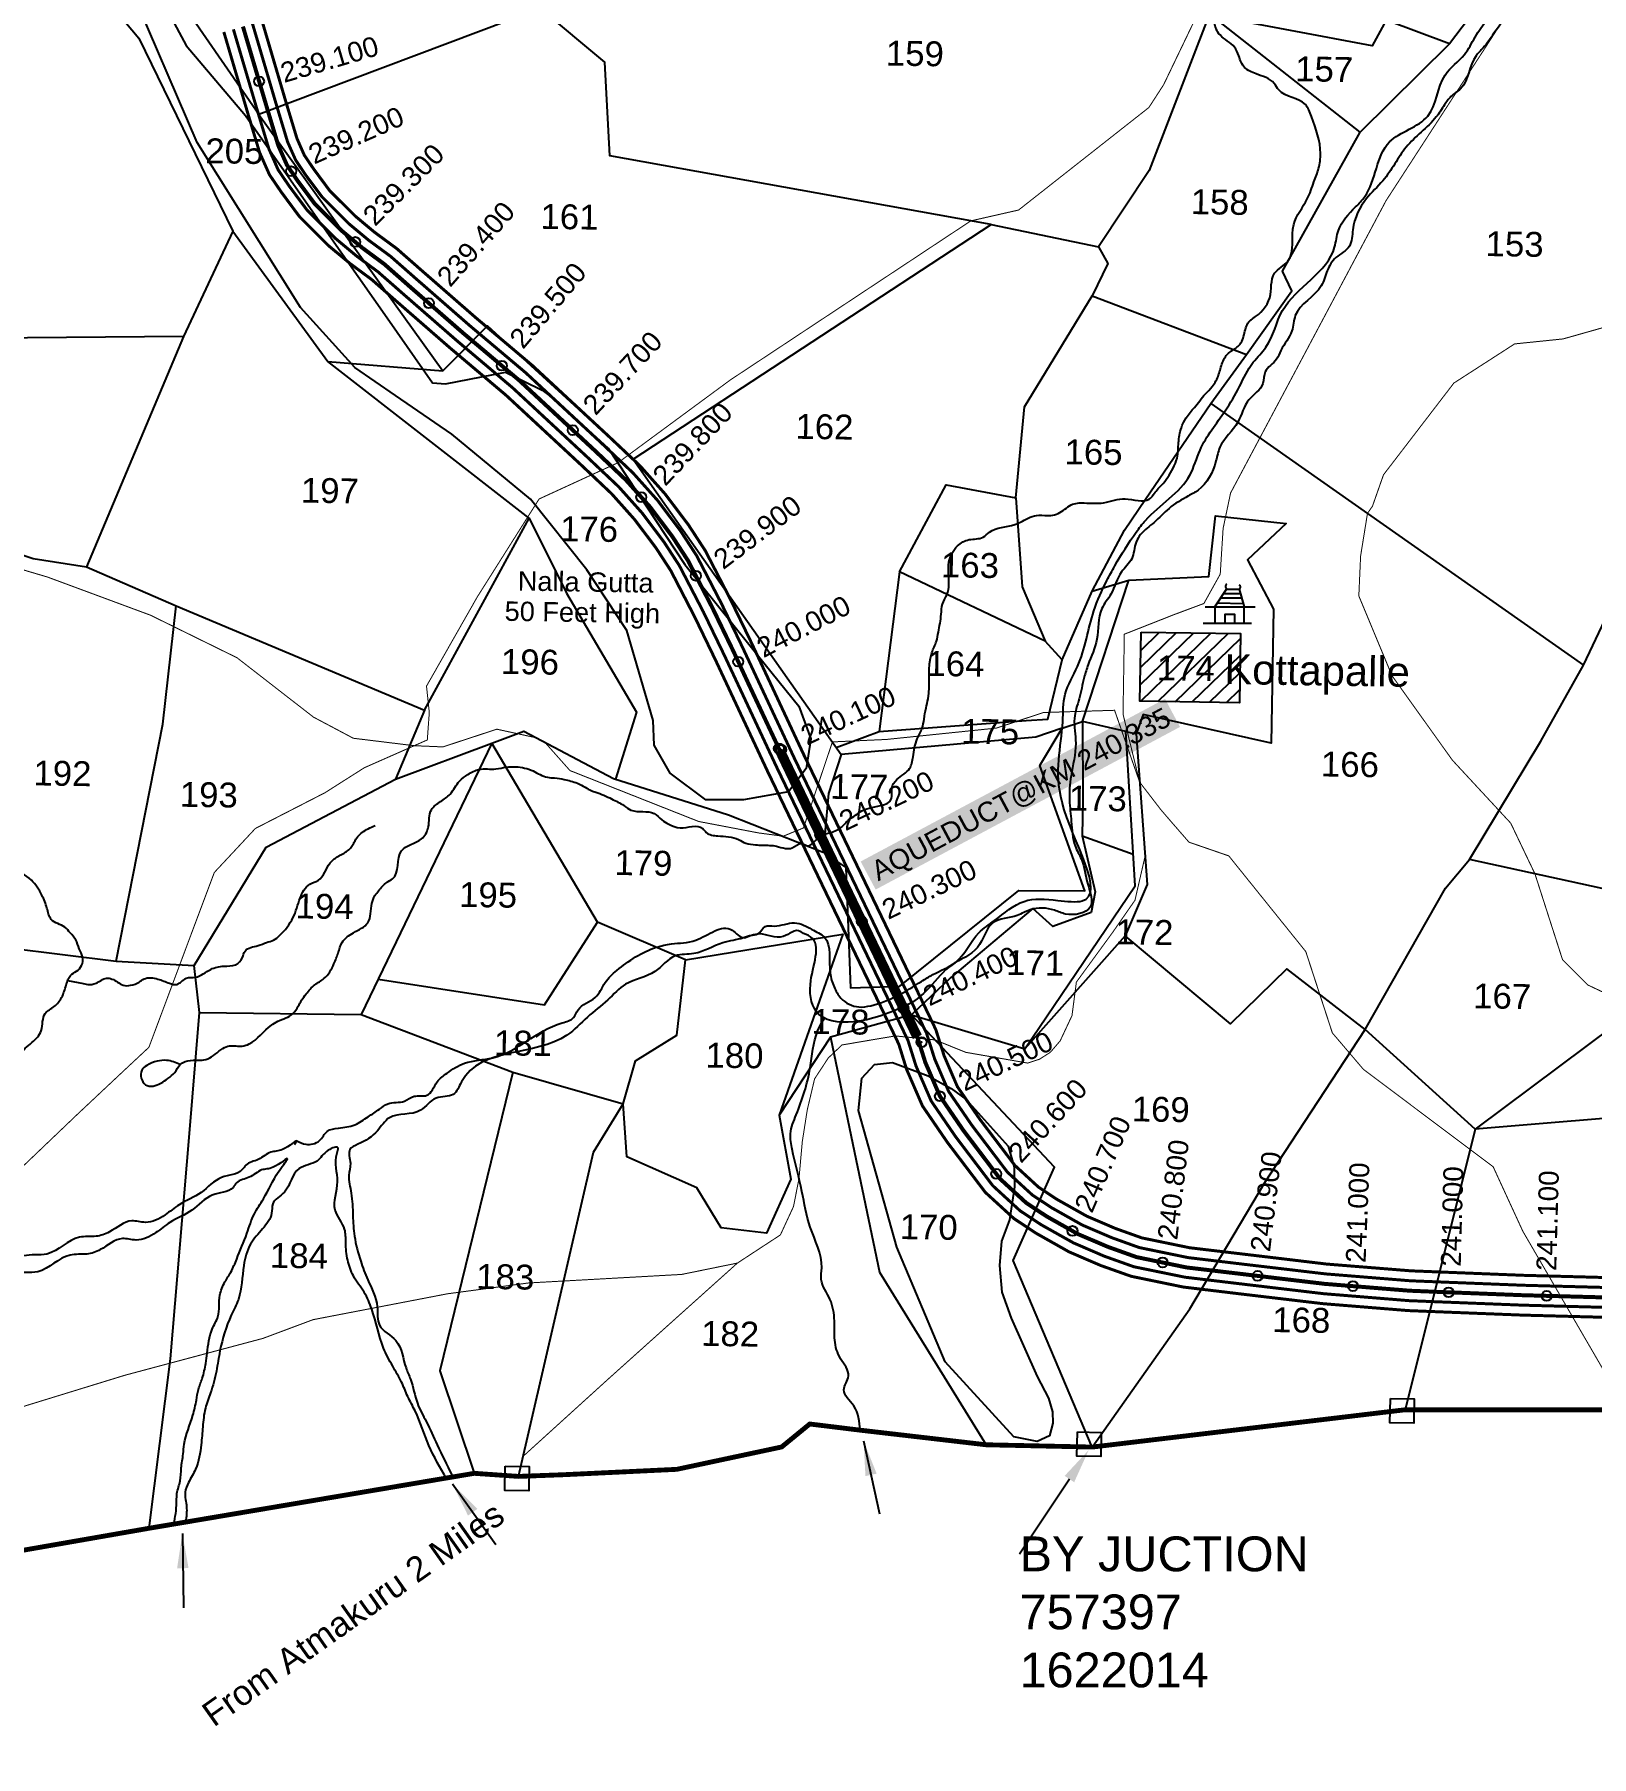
# Model space of a CAD drawing. Header units: feet. Extents: x 744761 to 763303, y 1620064 to 1627037.
# Drawn here: x 756341 to 757906, y 1621723 to 1623454 of the extents above; entities that cross this region are included whole.
import ezdxf
from ezdxf import colors
from ezdxf.entities.mleader import LeaderData, LeaderLine
from ezdxf.enums import TextEntityAlignment as Align
from ezdxf.math import Vec2, Vec3

# ---------------------------------------------------------------- set-up
doc = ezdxf.new("R2010")
doc.units = ezdxf.units.FT
doc.header["$LTSCALE"] = 15
doc.header["$MEASUREMENT"] = 0
doc.header["$PDMODE"] = 32
doc.header["$PDSIZE"] = 10
doc.linetypes.add('HIDDEN2', pattern=[0.1875, 0.125, -0.0625])
for name, color, linetype in [('CANAL1', 7, 'Continuous'), ('CRDS STONES', 7, 'Continuous'), ('CSMark', 72, 'Continuous'), ('HILL', 17, 'Continuous'), ('PLOT', 7, 'Continuous'), ('PLOT NO', 7, 'Continuous'), ('ROADS', 6, 'Continuous'), ('STRUCTURE', 5, 'Continuous'), ('TANKS-STREAM', 4, 'Continuous'), ('TEXT', 1, 'Continuous'), ('VILLAGE', 30, 'Continuous'), ('VILLAGE STONES', 240, 'Continuous')]:
    doc.layers.add(name, color=color, linetype=linetype)
doc.layers.add('VILLAGE BOUNDRY', color=5, linetype='HIDDEN2', lineweight=100)
doc.styles.get("Standard").update_dxf_attribs({"font": 'arial.ttf'})
doc.linetypes.add('DOTS', pattern='A,1e-06,-3,["●",Standard,S=3,R=0,X=-1.25,Y=-1.25],-3', length=6.000001)
doc.dimstyles.get("Standard").update_dxf_attribs({"dimtxt": 0.18, "dimasz": 0.18, "dimexe": 0.18, "dimexo": 0.0625, "dimgap": 0.09, "dimtad": 0, "dimtih": 1, "dimtoh": 1, "dimdec": 4, "dimzin": 0, "dimdsep": 46, "dimtxsty": 'Standard', "dimcen": 0.09, "dimadec": 0, "dimazin": 0, "dimtfac": 1, "dimtdec": 4, "dimtofl": 0, "dimtmove": 0, "dimatfit": 3, "dimfxl": 1, "dimtolj": 1, "dimtzin": 0, "dimarcsym": 0})

msp = doc.modelspace()

# ---------------------------------------------------------------- hatches: boundary and pattern name
at = {"layer": 'VILLAGE'}
h = msp.add_hatch(dxfattribs=at)
h.set_pattern_fill('ANSI31', color=256, scale=97.681345, angle=-0.9054)
h.set_pattern_definition([(44.0946023, (-7660.576, 49417.927), (-8.49638618, 8.76924333), [])])
h.paths.add_polyline_path([(757453.6, 1622853.4), (757452.5, 1622783.9), (757552.5, 1622782.3), (757553.6, 1622851.8)])
h.paths.add_polyline_path([(757527.3, 1622783.4), (757732.8, 1622780.2), (757733.7, 1622837.6), (757528.2, 1622840.9)], flags=9)
h.paths.add_polyline_path([(757463, 1622798.8), (757533.8, 1622797.7), (757534.4, 1622835.3), (757463.6, 1622836.5)], flags=24)

# ---------------------------------------------------------------- linework, layer by layer
for p in [(757091, 1622735), (757092, 1622735), (757092, 1622735), (757233, 1622441), (757233, 1622441)]:
    msp.add_point(p)
at = {"layer": 'CANAL1', "color": 1, "const_width": 3}
for points in [[(756531.7, 1623456.7), (756556.1, 1623373.9), (756567.6, 1623335.7), (756577.5, 1623313.3), (756589.4, 1623295.8), (756607.7, 1623271.1), (756637, 1623241.8), (756658.7, 1623223.8), (756680.3, 1623207.8), (756705.3, 1623185.9), (756759.1, 1623139), (756815.2, 1623091.6), (756890.5, 1623021.7), (756921.4, 1622992.5), (756944.4, 1622966.7), (756965.9, 1622938.2), (756981, 1622915), (757004.8, 1622868.9), (757025.9, 1622825.2), (757077.8, 1622714.2), (757210.1, 1622439), (757218, 1622413.6), (757233.9, 1622376.9), (757259, 1622340.2), (757297.1, 1622290), (757325.9, 1622263.6), (757348.1, 1622248.9), (757381.2, 1622230.2), (757413, 1622216.5), (757443.7, 1622205.6), (757496.1, 1622194.8), (757557.6, 1622187.4), (757636.2, 1622178.1), (757722.3, 1622171.1), (757836.3, 1622166.6), (757929.2, 1622164.1)], [(756570.1, 1623467.8), (756594.4, 1623385.3), (756605.2, 1623349.6), (756612.6, 1623332.8), (756622, 1623318.9), (756638, 1623297.3), (756664, 1623271.4), (756683.4, 1623255.2), (756705.4, 1623239), (756731.6, 1623216), (756785.1, 1623169.3), (756841.7, 1623121.5), (756917.8, 1623050.9), (756950.1, 1623020.4), (756975.3, 1622992.1), (756998.7, 1622961.1), (757015.6, 1622935.2), (757040.6, 1622886.8), (757062.1, 1622842.4), (757114, 1622731.3), (757247.3, 1622453.7), (757255.6, 1622427.5), (757269, 1622396.3), (757291.5, 1622363.6), (757326.8, 1622317.1), (757350.6, 1622295.2), (757369, 1622283), (757399, 1622266.1), (757427.6, 1622253.8), (757454.5, 1622244.2), (757502.5, 1622234.3), (757562.4, 1622227.2), (757640.2, 1622217.9), (757724.7, 1622211.1), (757837.6, 1622206.6), (757930, 1622204.1)]]:
    msp.add_lwpolyline(points, dxfattribs=at)
at = {"layer": 'CANAL1', "color": 5, "const_width": 3}
for points in [[(756541.3, 1623459.4), (756565.7, 1623376.7), (756577, 1623339.1), (756586.3, 1623318.1), (756597.5, 1623301.6), (756615.3, 1623277.7), (756643.8, 1623249.2), (756664.9, 1623231.6), (756686.6, 1623215.6), (756711.9, 1623193.4), (756765.6, 1623146.6), (756821.8, 1623099.1), (756897.3, 1623029), (756928.6, 1622999.4), (756952.1, 1622973.1), (756974.1, 1622943.9), (756989.6, 1622920.1), (757013.8, 1622873.4), (757035, 1622829.5), (757086.9, 1622718.5), (757219.4, 1622442.6), (757227.4, 1622417.1), (757242.7, 1622381.8), (757267.2, 1622346), (757304.5, 1622296.8), (757332, 1622271.5), (757353.3, 1622257.4), (757385.7, 1622239.2), (757416.7, 1622225.8), (757446.4, 1622215.2), (757497.7, 1622204.7), (757558.8, 1622197.4), (757637.2, 1622188.1), (757722.9, 1622181.1), (757836.6, 1622176.6), (757929.4, 1622174.1)], [(756560.5, 1623465), (756584.8, 1623382.5), (756595.8, 1623346.1), (756603.9, 1623327.9), (756613.8, 1623313.1), (756630.5, 1623290.8), (756657.3, 1623264), (756677.2, 1623247.4), (756699.2, 1623231.2), (756725, 1623208.5), (756778.6, 1623161.7), (756835.1, 1623114.1), (756911, 1623043.6), (756942.9, 1623013.4), (756967.6, 1622985.8), (756990.5, 1622955.4), (757006.9, 1622930.2), (757031.7, 1622882.3), (757053, 1622838.1), (757104.9, 1622727), (757238, 1622450), (757246.2, 1622424), (757260.2, 1622391.5), (757283.4, 1622357.7), (757319.3, 1622310.3), (757344.4, 1622287.3), (757363.8, 1622274.5), (757394.6, 1622257.1), (757424, 1622244.5), (757451.8, 1622234.5), (757500.9, 1622224.4), (757561.2, 1622217.2), (757639.2, 1622208), (757724.1, 1622201.1), (757837.3, 1622196.6), (757929.8, 1622194.1)]]:
    msp.add_lwpolyline(points, dxfattribs=at)
at = {"layer": 'CANAL1', "color": 1, "linetype": 'HIDDEN2', "ltscale": 5, "const_width": 4}
msp.add_lwpolyline([(756550.9, 1623462.2), (756575.3, 1623379.6), (756586.4, 1623342.6), (756595.1, 1623323), (756605.7, 1623307.3), (756622.9, 1623284.2), (756650.5, 1623256.6), (756671.1, 1623239.5), (756692.9, 1623223.4), (756718.4, 1623200.9), (756772.1, 1623154.1), (756828.4, 1623106.6), (756904.1, 1623036.3), (756935.7, 1623006.4), (756959.9, 1622979.4), (756982.3, 1622949.7), (756998.3, 1622925.1), (757022.7, 1622877.9), (757044, 1622833.8), (757058.8, 1622801.9), (757095.9, 1622722.8), (757228.7, 1622446.3), (757236.8, 1622420.6), (757251.5, 1622386.6), (757275.3, 1622351.9), (757311.9, 1622303.6), (757338.2, 1622279.4), (757358.6, 1622265.9), (757390.1, 1622248.1), (757420.3, 1622235.2), (757449.1, 1622224.9), (757499.3, 1622214.5), (757560, 1622207.3), (757638.2, 1622198), (757723.5, 1622191.1), (757762.8, 1622189.5), (757837, 1622186.6), (757929.6, 1622184.1)], dxfattribs=at)
at = {"layer": 'CSMark', "color": 3}
for p in [(756567.1, 1623407.1), (756599.4, 1623316.7), (756663.8, 1623245.6), (756737.9, 1623184), (756811.1, 1623121.2), (756882.4, 1623056.4), (756951.3, 1622989), (757006.1, 1622910), (757048.7, 1622823.6), (757089.6, 1622736.3), (757131.2, 1622649.3), (757172.9, 1622562.4), (757214.7, 1622475.5), (757251.5, 1622386.6), (757308.1, 1622308.6), (757384.7, 1622251.2), (757475.3, 1622219.5), (757570.7, 1622206), (757666.6, 1622195.7), (757762.8, 1622189.5), (757762.8, 1622189.5), (757861.3, 1622185.9)]:
    msp.add_point(p, dxfattribs=at)
at = {"layer": 'HILL'}
for points in [[(756460.3, 1623505.9), (756493.8, 1623443.2), (756553.5, 1623372.8), (756635.2, 1623255.9), (756698.1, 1623165.8), (756741.3, 1623104), (756754.4, 1623102.8), (756814.9, 1623114.8), (756851.7, 1623096.7), (756866.5, 1623085.6), (756918.1, 1623038.3), (756995.2, 1622921.2), (757075.9, 1622820.9), (757109.8, 1622778.8), (757121.6, 1622746.1), (757117, 1622716.3), (757099.1, 1622692.7), (757054.1, 1622684.6), (757016, 1622684.7), (756980.4, 1622711.5), (756964.3, 1622739.6), (756963.2, 1622764.3), (756936.7, 1622855.1), (756896.4, 1622916), (756839.8, 1622986.9), (756760.9, 1623052.3), (756704.3, 1623091.3), (756663.3, 1623119.5), (756608.8, 1623179.8), (756504.8, 1623345.5), (756436.1, 1623505.5)], [(757172.9, 1622404.9), (757185.6, 1622418.7), (757203.9, 1622420.7), (757239.5, 1622407.3), (757262.7, 1622394.5), (757277.8, 1622383.4), (757320, 1622336.5), (757326.1, 1622315.3), (757326.4, 1622295.5), (757321.4, 1622262.3), (757313.4, 1622240.9), (757311.4, 1622216.6), (757313.6, 1622189.8), (757323.1, 1622163.4), (757349.1, 1622104.9), (757360.5, 1622083), (757364.5, 1622069.2), (757365, 1622058), (757361.6, 1622045.2), (757349.3, 1622039.4), (757325.7, 1622044.2), (757256.8, 1622119.5), (757208, 1622234.9), (757169.7, 1622372.2), (757172.9, 1622404.9)]]:
    msp.add_lwpolyline(points, dxfattribs=at)
at = {"layer": 'PLOT'}
for points in [[(757303.1, 1623263.1), (756919.8, 1623332.2), (756914.7, 1623426.3), (756850.1, 1623480.2), (756566.8, 1623373.8), (756463.4, 1623523.9), (756387.2, 1623613.2), (756140.8, 1623866.7), (755993.2, 1624028.3), (755948.9, 1624072.6), (755934.1, 1624166.2), (755823.8, 1624180), (755594.1, 1623987.4), (755541, 1624018.2), (755563.5, 1624089.2), (755639.1, 1624119.1), (755783.8, 1624176.2), (755823.8, 1624180)], [(757523.9, 1623083.2), (757898.2, 1622820.2), (757994.5, 1623022.8), (757959.9, 1623110.8), (757965, 1623215.1), (757986.5, 1623282.4), (758053.5, 1623543.5), (757871.9, 1623587.7), (757763.7, 1623444.7), (757700.1, 1623468.7), (757685.8, 1623442.9), (757521.8, 1623473.7), (757576.3, 1623580.9), (757412.3, 1623557.7), (757375.1, 1623567.9), (757325.3, 1623565.7), (757216.3, 1623548.2), (757098.7, 1623634)], [(755957.1, 1622709.2), (755971.4, 1623057.2), (755980, 1623229), (756187.8, 1623437.2), (756363.1, 1623549.7), (756446.3, 1623450.4), (756540.7, 1623256.6), (756636.2, 1623125.4)], [(755227.7, 1623533.2), (755225.9, 1623473.3), (755294.6, 1623449.5), (755351.1, 1623429.6), (755418.8, 1623397.7), (755657.4, 1623393.1), (755726.1, 1623404.9), (755951.6, 1623274.6), (755980, 1623229), (756101.2, 1623112.3), (756222.7, 1622966.5), (756339.9, 1622927.2), (756393.7, 1622919), (756483.7, 1622879.8)], [(756838.7, 1622968), (756636.2, 1623125.4), (756751.7, 1623115.9), (756796.7, 1623161.4), (756943, 1623027.2), (757303.1, 1623263.1), (757410.9, 1623240.6), (757420.3, 1623224.1), (757404.4, 1623191.6), (757559.5, 1623132.4), (757605, 1623196.6), (757595.7, 1623216.3), (757673.8, 1623356), (757522.4, 1623475.1), (757461.7, 1623317.5), (757410.9, 1623240.6)], [(757673.8, 1623356), (757763.7, 1623444.7)], [(756566.8, 1623373.8), (756751.7, 1623115.9)], [(756540.7, 1623256.6), (756491.3, 1623150.5), (756393.7, 1622919)], [(757327.7, 1622988.4), (757336.6, 1623079.9), (757404.4, 1623191.6)], [(756491.3, 1623150.5), (756138, 1623147.5), (756098.9, 1623115)], [(757404.6, 1622894.5), (757436.9, 1622955.9), (757458.2, 1622987.1), (757523.9, 1623083.2), (757559.5, 1623132.4)], [(756943, 1623027.2), (757152.1, 1622730.4)], [(757210.7, 1622913.9), (757257.8, 1623001.5), (757327.7, 1622988.4), (757334.1, 1622898.9), (757357.2, 1622844.1)], [(756733.5, 1622774.8), (756838.7, 1622968), (756876.1, 1622892.4), (756946.6, 1622772.7), (756925.5, 1622705.5)], [(757374.4, 1622825.6), (757404.6, 1622894.5), (757441.2, 1622905.6), (757521.6, 1622909.1), (757528.4, 1622970.1), (757599.6, 1622962.4), (757560.6, 1622925.9), (757586.6, 1622876.5), (757584.5, 1622741.7), (757455.9, 1622770.4), (757448.6, 1622750.9)], [(757147.3, 1622737.3), (757190.3, 1622753.5), (757338.1, 1622764.3), (757359.8, 1622765.9), (757374.4, 1622825.6), (757357.2, 1622844.1), (757210.7, 1622913.9), (757190.3, 1622753.5)], [(757394.9, 1622763.6), (757441.2, 1622905.6)], [(756423.3, 1622522.3), (756470.3, 1622760.7), (756483.7, 1622879.8), (756733.5, 1622774.8), (756704.2, 1622705.4)], [(757678.8, 1622453.6), (757759.5, 1622595.7), (757783.8, 1622624.7), (757855.4, 1622743.8), (757898.2, 1622820.2)], [(756207.3, 1622549.2), (756423.3, 1622522.3), (756501.9, 1622518), (756574.2, 1622637.1), (756704.2, 1622705.4), (756801.1, 1622741.7), (756833.2, 1622753.8), (756923.5, 1622706.1), (757039.1, 1622669.7), (757134, 1622632.2), (757156.8, 1622616.8), (757161.6, 1622495.5), (757211.3, 1622497.4), (757330.9, 1622593.5), (757397, 1622593.3), (757352, 1622719.2), (757374.3, 1622756.6), (757348, 1622747.7), (757152.1, 1622730.4), (757139.5, 1622691.1), (757134, 1622632.2)], [(757374.3, 1622756.6), (757394.9, 1622763.6), (757395.1, 1622684.9), (757394.5, 1622648.6), (757407.5, 1622592.3), (757403.4, 1622571.4), (757365.1, 1622557.4), (757345, 1622575.3), (757262.2, 1622505.7), (757222.9, 1622468.4), (757141.5, 1622446.2), (757162.4, 1622346), (757190.8, 1622209.9), (757297.9, 1622036.2)], [(757404.5, 1622033.9), (757325.1, 1622221.5), (757366.6, 1622315.2), (757222.9, 1622468.4), (757336.7, 1622434.2), (757447.7, 1622598.1), (757438.2, 1622753.4), (757394.9, 1622763.6)], [(757438.2, 1622753.4), (757448.6, 1622750.9), (757459.8, 1622599.4), (757437.7, 1622548), (757336.7, 1622434.2)], [(758144.5, 1622754.8), (758068.9, 1622562.3), (757783.8, 1622624.7)], [(756995.7, 1622523.9), (756907.2, 1622561.6), (756801.1, 1622741.7), (756669.7, 1622469), (756822.3, 1622411), (756933.2, 1622379)], [(757394.5, 1622648.6), (757445.8, 1622630)], [(756686.7, 1622504.4), (756854.1, 1622478.7), (756907.2, 1622561.6)], [(758068.9, 1622562.3), (757789.3, 1622353.5), (757678.8, 1622453.6)], [(757141.5, 1622446.2), (757089.8, 1622367.6), (757101.7, 1622303.2), (757077, 1622248.9), (757031.6, 1622254.5), (757007.2, 1622294.4), (756936.7, 1622325.8), (756933.2, 1622379), (756945.3, 1622422.4), (756986.9, 1622448.2), (756995.7, 1622523.9), (757153.8, 1622549.6), (757089.8, 1622367.6)], [(757404.5, 1622033.9), (757502.7, 1622172.9), (757577.9, 1622299.8), (757678.8, 1622453.6), (757600.1, 1622514.8), (757543.4, 1622459.6), (757437.7, 1622548)], [(756507.2, 1622470.9), (756501.9, 1622518)], [(756456.8, 1621952.3), (756478, 1622122.5), (756496.7, 1622345.2), (756507.2, 1622470.9), (756669.7, 1622469)], [(756822.3, 1622411), (756748.9, 1622110.4), (756783.4, 1622007.5)], [(758428.9, 1622054.6), (758307.3, 1622182.1), (758239.6, 1622253), (758188.1, 1622386.6), (757789.3, 1622353.5)], [(756827.9, 1622004.4), (756903.3, 1622330.4), (756933.2, 1622379)], [(757789.3, 1622353.5), (757719, 1622071.4)]]:
    msp.add_lwpolyline(points, dxfattribs=at)
at = {"layer": 'PLOT NO'}
for points in [[(757527.9, 1622878.8), (757539.5, 1622896.5), (757552.2, 1622896.5), (757557.2, 1622878.8)], [(757554.7, 1622887.6), (757533.7, 1622887.6)], [(757536.6, 1622892.2), (757553.5, 1622892.2)], [(757518.1, 1622878.8), (757568.2, 1622878.8)], [(757527.9, 1622878.8), (757527.9, 1622862.2)], [(757530.4, 1622882.6), (757556.3, 1622882.2)], [(757538.3, 1622862.2), (757538.3, 1622871.2), (757547.7, 1622871.2), (757547.7, 1622862.2)], [(757557.2, 1622861.8), (757557.2, 1622878.9)], [(757516.1, 1622862.2), (757564.7, 1622862.2)]]:
    msp.add_lwpolyline(points, dxfattribs=at)
for centre, radius, start, end in [((757541.7, 1622899), 3.31, 127.3291, 228.7098), ((757551.3, 1622898.7), 2.38, 292.4783, 69.0358)]:
    msp.add_arc(centre, radius, start, end, dxfattribs=at)
at = {"layer": 'ROADS', "linetype": 'DOTS', "ltscale": 0.5, "const_width": 1}
for points in [[(756240, 1622230.5), (756384.3, 1622368.3), (756430.4, 1622411.6), (756456.4, 1622435.9), (756503.1, 1622560.9), (756522.1, 1622611.6), (756563.4, 1622655.9), (756633.5, 1622691.9), (756672.8, 1622716.9), (756736.2, 1622744.9), (756738.2, 1622772.5), (756735.4, 1622799), (756786.5, 1622888.8), (756848.6, 1622987.2), (756927.8, 1623023.6), (757040.7, 1623106.8), (757282.5, 1623266.8), (757330.5, 1623277.7), (757461.5, 1623380.8), (757476.3, 1623403.7), (757560.3, 1623578.6)], [(757483.7, 1622662.9), (757473.4, 1622674.9), (757452.2, 1622702.5), (757435.5, 1622770.8), (757436.8, 1622851.2), (757486, 1622870.6), (757516.8, 1622882.1), (757533.2, 1622911.6), (757536.1, 1622957.6), (757543.6, 1622993.2), (757609.8, 1623117.7), (757699.9, 1623287.2), (757814.7, 1623464.2)], [(757047.9, 1622218.9), (756918.5, 1622102.7), (756832.6, 1622024.7)]]:
    msp.add_lwpolyline(points, dxfattribs=at)
at = {"layer": 'ROADS', "linetype": 'HIDDEN2', "ltscale": 10, "const_width": 1}
for points in [[(758006.5, 1623184.5), (757877.8, 1623148.1), (757829.1, 1623143.1), (757768, 1623103.7), (757697.3, 1623011.5), (757686.2, 1622979.9), (757681.2, 1622972.7), (757674.3, 1622929.9), (757672.5, 1622889.7), (757705.9, 1622809.4), (757766.5, 1622724.6), (757825.2, 1622661.2), (757849.5, 1622610.3), (757877.2, 1622524.1), (757902.5, 1622498.6), (757962.3, 1622470.3)], [(756243.4, 1622941.5), (756354.4, 1622908.7), (756458, 1622870.3), (756545, 1622827.5), (756621.7, 1622767.9), (756661.8, 1622746.6), (756723.1, 1622739.1), (756751.9, 1622737.9), (756806.1, 1622755.7), (756846, 1622747), (756854.2, 1622742.7), (756879.6, 1622714.1), (757009, 1622662.9), (757069.2, 1622651.4), (757093.9, 1622648.1), (757114.3, 1622656.4), (757143.4, 1622742.9), (757197.8, 1622745.4), (757308.2, 1622756.8), (757355.6, 1622772.5), (757427, 1622774.7), (757452.2, 1622702.5)], [(757452.2, 1622702.5), (757453.7, 1622681.4), (757457.7, 1622628.2), (757447.5, 1622583.7), (757425.2, 1622551.6), (757388.6, 1622501.4), (757384.2, 1622467.7), (757372.3, 1622442.3), (757362.5, 1622430.9), (757351.6, 1622423.9), (757339.7, 1622420), (757277.4, 1622430.8), (757246.5, 1622443.3), (757206.6, 1622447.3), (757182.3, 1622443.2), (757153, 1622438.2), (757139.3, 1622425.2), (757125.5, 1622404.2), (757118.1, 1622372.9), (757113.1, 1622340.9), (757109.8, 1622303.9), (757104.3, 1622275.8), (757091.1, 1622247.2), (757047.9, 1622218.9), (756992, 1622207.5), (756931.4, 1622204.1), (756837.9, 1622198.9), (756756.4, 1622188), (756621.4, 1622162), (756571.1, 1622143.2), (756498.8, 1622123.9), (756432.2, 1622106.1), (756293.4, 1622063.4)], [(757941.6, 1622071.4), (757837.4, 1622250.8), (757807.5, 1622315.8), (757759.9, 1622351.5), (757677.1, 1622413.7), (757645.9, 1622450.3), (757619.2, 1622532.1), (757541.8, 1622628.3), (757501.8, 1622642.1), (757483.7, 1622662.9)]]:
    msp.add_lwpolyline(points, dxfattribs=at)
at = {"layer": 'STRUCTURE', "color": 6, "const_width": 10}
msp.add_lwpolyline([(757090.5, 1622734.3), (757228.7, 1622446.3)], dxfattribs=at)
at = {"layer": 'TANKS-STREAM'}
for points in [[(759814.3, 1625757.6), (759799.8, 1625743.7), (759784.6, 1625735.5), (759760.3, 1625725.1), (759737.3, 1625721.8), (759731.9, 1625716.9), (759708.7, 1625715.8), (759698.9, 1625715.3), (759688.4, 1625711.9), (759678.2, 1625708.2), (759664.2, 1625706.7), (759659.8, 1625706.1), (759623.1, 1625691.8), (759601.2, 1625694.8), (759588, 1625689.4), (759555, 1625687.2), (759515.4, 1625686.4), (759502, 1625679.8), (759484.5, 1625683.9), (759469, 1625684.7), (759458.3, 1625684), (759428.8, 1625690.8), (759404.4, 1625688.8), (759374.2, 1625697.3), (759346.7, 1625698), (759308.8, 1625695.6), (759255.6, 1625696.2), (759238.9, 1625695), (759216.6, 1625694.4), (759188.2, 1625685.1), (759175.9, 1625677.9), (759158, 1625663.2), (759148.3, 1625652.3), (759131.2, 1625643.4), (759123.8, 1625626), (759102.3, 1625615.7), (759092, 1625606.3), (759087.1, 1625594.2), (759070, 1625584.7), (759056.5, 1625570.1), (759045.7, 1625559.7), (759038.7, 1625551.4), (758994.5, 1625494.5), (758985.2, 1625480.2), (758969.8, 1625469.1), (758958.1, 1625451), (758944.9, 1625433), (758932.4, 1625411.2), (758922.8, 1625375.7), (758915, 1625365.2), (758903.3, 1625347.2), (758891.4, 1625319.6), (758879, 1625302.4), (758871.9, 1625285), (758859.9, 1625248), (758852.9, 1625234.5), (758841.9, 1625214.2), (758823.4, 1625197.8), (758818.5, 1625175.8), (758803.8, 1625159.4), (758791.4, 1625142.9), (758758.5, 1625083.1), (758742, 1625053), (758729.6, 1625033.4), (758711.7, 1625009.4), (758697.1, 1624997.5), (758669.2, 1624961.5), (758657.6, 1624947.3), (758641.1, 1624912.7), (758629.5, 1624902.2), (758618.6, 1624885), (758610.7, 1624866.1), (758601.4, 1624851.8), (758590.1, 1624821.2), (758571.6, 1624800.2), (758563.9, 1624792), (758551.6, 1624786.1), (758541.7, 1624785.5), (758531.1, 1624785.7), (758521.2, 1624784.3), (758502.9, 1624782.3), (758490.8, 1624785.5), (758472.7, 1624789.6), (758462.9, 1624793.6), (758450.8, 1624802.1), (758428.9, 1624808.5), (758415.2, 1624804.2), (758408.8, 1624787.6), (758394.2, 1624776.4), (758393.9, 1624757.5), (758391.3, 1624733.2), (758388.9, 1624725.7), (758379.3, 1624695.5), (758382, 1624675.7), (758365, 1624615.6), (758358.3, 1624573.9), (758355.8, 1624560.3), (758344.8, 1624538.5), (758340.8, 1624522.6), (758324.3, 1624488.7), (758317.1, 1624463), (758304, 1624453.4), (758292.3, 1624433.8), (758277.6, 1624417.4), (758248.4, 1624394.3), (758238.8, 1624371.8), (758222.2, 1624368.8), (758217.8, 1624358.2), (758208, 1624347.7), (758198.8, 1624336.7), (758185.3, 1624324.1), (758166.5, 1624316.5), (758158.3, 1624300.6), (758148, 1624295.5), (758138.3, 1624287.6), (758131.8, 1624282.4), (758109.3, 1624273.7), (758099.1, 1624265.9), (758082.9, 1624252.3), (758076.9, 1624247.1), (758068.3, 1624238.1), (758060.1, 1624228.7), (758049.3, 1624217.7), (758042.7, 1624204.5), (758029.2, 1624200.6), (758018.8, 1624183.8), (758010.7, 1624180.7), (758009.5, 1624172.2), (758002.5, 1624165.9), (757981.3, 1624140.2), (757979.5, 1624126.3), (757969.8, 1624118.5), (757955.1, 1624101.2), (757948.5, 1624088), (757942.5, 1624075.3), (757934.3, 1624067.4), (757927.8, 1624058.5), (757918.4, 1624040.8), (757903.7, 1624022.4), (757897.1, 1624013.5), (757882.8, 1623985.5), (757874.1, 1623971.8), (757866.4, 1623954.8), (757859.2, 1623937.9), (757851.5, 1623927.9), (757851.7, 1623908.4), (757846.7, 1623894.7), (757838, 1623881.5), (757825.7, 1623848.7), (757824.2, 1623819.9), (757822.5, 1623810.9), (757814.9, 1623801.5), (757814.6, 1623785), (757812.6, 1623758.4), (757809.2, 1623744), (757819.7, 1623704.6), (757815.7, 1623685.5), (757816.6, 1623674.3), (757822.1, 1623654.5), (757822.2, 1623629), (757825.2, 1623612.9), (757829.2, 1623596.4), (757832.5, 1623574.3), (757835, 1623563.1), (757839.1, 1623550.8), (757833.6, 1623506.1), (757831.2, 1623492.3), (757825.7, 1623480.2), (757808.3, 1623455.4), (757797.4, 1623440.7), (757790.3, 1623432.8), (757774.8, 1623399.7), (757765.1, 1623391.8), (757758.6, 1623383.4), (757750.4, 1623371.3), (757735.2, 1623356.1), (757720.1, 1623340.9), (757708.6, 1623324.1), (757696.6, 1623307.2), (757680.3, 1623289.4), (757666.5, 1623257.9), (757663, 1623241.4), (757649.5, 1623229.9), (757640.8, 1623216.7), (757634.7, 1623201.4), (757608.6, 1623171.5), (757605.2, 1623156.1), (757594.2, 1623136.5), (757589.8, 1623127.6), (757578.4, 1623115), (757576.1, 1623103.3), (757562, 1623087), (757550.9, 1623064.5), (757532.9, 1623039.2), (757528.9, 1623025.4), (757510.9, 1622995.9), (757501.2, 1622990.2), (757481.8, 1622977.7), (757466.7, 1622963.6), (757453.2, 1622951.5), (757448.7, 1622943.9), (757444.2, 1622927), (757433.9, 1622913.8), (757423.4, 1622891.6), (757414.1, 1622876.9), (757409.3, 1622846.1), (757400.4, 1622820.6), (757396.5, 1622807.9), (757391.3, 1622786.2), (757386.7, 1622766.7), (757387.9, 1622741.6), (757383.2, 1622708.7), (757381.7, 1622684.2), (757383.5, 1622662.9), (757387.4, 1622638.3), (757393.6, 1622624.9), (757400.1, 1622599.8), (757402.4, 1622576.9), (757377.8, 1622569.8), (757366.6, 1622573.7), (757342.1, 1622574.1), (757329.2, 1622568.5), (757304.6, 1622560.9), (757289.2, 1622536.3), (757263.3, 1622518.6), (757241.1, 1622496), (757223.8, 1622481.4), (757199.1, 1622470.1), (757170.2, 1622462), (757129.8, 1622469), (757121.2, 1622499), (757121.5, 1622546.9), (757112, 1622551.8), (757111.1, 1622552.4), (757094, 1622547.3), (757070.1, 1622549.8), (757054, 1622545.8), (757033.1, 1622540.8), (757004.2, 1622530.1), (756985.5, 1622527.7), (756965, 1622512.1), (756935.5, 1622499.2), (756917.6, 1622483.5), (756897.1, 1622466.3), (756876.6, 1622448), (756770.5, 1622401), (756762.3, 1622388.5), (756745, 1622384.8), (756729.5, 1622372.5), (756698.1, 1622365), (756686, 1622351.9), (756666.5, 1622338.3), (756658.4, 1622333.1), (756658.9, 1622319.2), (756657.4, 1622307.2), (756659.7, 1622289.3), (756661.4, 1622266.7), (756663, 1622246.1), (756669.3, 1622220.8), (756676.3, 1622202.1), (756685.9, 1622175.1), (756688.2, 1622156.4), (756704.6, 1622140.9), (756714.8, 1622113.5), (756719.3, 1622102.2), (756726.2, 1622078.2), (756735.2, 1622059.5), (756746.1, 1622036.1), (756760.9, 1622006)], [(756604.9, 1622341.8), (756614.1, 1622338.4), (756627.8, 1622342), (756635.6, 1622351.3), (756646.8, 1622354.6), (756663.3, 1622357.9), (756676.7, 1622366), (756688, 1622373.5), (756696.4, 1622379), (756713.3, 1622381.8), (756723.1, 1622386.6), (756735.8, 1622387.6), (756746.1, 1622401), (756756, 1622409.9), (756773.6, 1622419.8), (756802, 1622425.3), (756871.7, 1622460.4), (756883.3, 1622465.8), (756887.7, 1622473.6), (756905, 1622485.9), (756915, 1622501.1), (756926.7, 1622513.1), (756966.4, 1622536.4), (756981.6, 1622539.8), (757006.1, 1622543.6), (757042.7, 1622553.5), (757054.6, 1622546), (757061.2, 1622548.2), (757068.5, 1622549.8), (757075.8, 1622557.2), (757084.9, 1622557.8), (757105.3, 1622561), (757114.4, 1622558.7), (757122.8, 1622554.4), (757135.3, 1622546.5), (757141.1, 1622510.6), (757145.1, 1622496.5), (757151.9, 1622485.2), (757170, 1622476.4), (757182, 1622477.7), (757233, 1622502.1), (757244.3, 1622509), (757267, 1622521.2), (757290.6, 1622551), (757306.3, 1622563.4), (757336.1, 1622582.6), (757369.8, 1622583.5), (757394.4, 1622583.1), (757374.2, 1622682.3), (757374.9, 1622763.5), (757377.4, 1622790.8), (757389.8, 1622818.7), (757406.1, 1622874.6), (757419.3, 1622905.2), (757427.2, 1622919.9), (757448.8, 1622953.9), (757458.1, 1622965.7), (757502.7, 1623011.2), (757512.9, 1623036.3), (757538.2, 1623075.9), (757552.6, 1623100.2), (757566.3, 1623124.6), (757579.2, 1623139.8), (757595.9, 1623176.7), (757648.2, 1623240.4), (757652, 1623257.2), (757669.2, 1623280.8), (757678.5, 1623291.2), (757703.4, 1623346.2), (757741.8, 1623372.2), (757759.3, 1623413.4), (757778.6, 1623434.1), (757789.4, 1623451.5), (757801.6, 1623469.5), (757812.4, 1623484.8), (757823.3, 1623505), (757833.5, 1623530.8), (757821.8, 1623587.1), (757821.3, 1623605.4), (757816, 1623620.9), (757804.7, 1623665.6), (757803.1, 1623694.4), (757798.4, 1623709.9), (757793.1, 1623729), (757797.9, 1623766.1), (757797, 1623799.1), (757798.7, 1623816.6), (757806.8, 1623841), (757831.2, 1623907.9), (757845.1, 1623947.7), (757853.9, 1623967.9), (757859.8, 1623988.1), (757873.5, 1624007.6), (757897.8, 1624037.4), (757921.8, 1624084.7), (757948.1, 1624105.3), (757961, 1624122.7), (757969.7, 1624137.3), (758020.8, 1624211.9), (758072.1, 1624258.1), (758080.7, 1624269.9), (758094.8, 1624276.7), (758115.6, 1624299.5), (758133.9, 1624303.5), (758149.7, 1624322.2), (758161.8, 1624336), (758173.8, 1624341.4), (758229.4, 1624385.9), (758248.8, 1624410.1), (758262.3, 1624422.5), (758271.6, 1624433.6), (758278.1, 1624445.4), (758293.9, 1624464.8), (758308.1, 1624477.2), (758326.3, 1624516.3), (758335.9, 1624543.5), (758338.1, 1624554), (758353.3, 1624619.5), (758365.7, 1624645.3), (758365.3, 1624666.3), (758365.5, 1624677.6), (758369.3, 1624695.8), (758374.5, 1624713.2), (758376.7, 1624723), (758381.9, 1624741.9), (758385, 1624760.1), (758388.1, 1624777.5), (758388.3, 1624789.5), (758351.9, 1624795), (758331.6, 1624802.3), (758312, 1624806.1), (758297.3, 1624807.1), (758286.1, 1624812.8), (758263.1, 1624823.7)], [(756487.9, 1622418.7), (756474.2, 1622422.7), (756464.7, 1622421.9), (756454.2, 1622417.6), (756449.1, 1622412.7), (756453.1, 1622398.2), (756468.3, 1622399.7), (756475.5, 1622404.6), (756482.3, 1622410.6), (756487.9, 1622418.7), (756498.3, 1622422.7), (756507.8, 1622422.8), (756515.5, 1622424.2), (756523, 1622428.9), (756530.6, 1622434.7), (756537.4, 1622437.3), (756550.1, 1622437.1), (756557.1, 1622439.2), (756579.5, 1622458.2), (756585.8, 1622462), (756601.2, 1622469.8), (756606.5, 1622477.2), (756609.8, 1622483.1), (756614.3, 1622489.5), (756623.1, 1622498.7), (756632.3, 1622504.9), (756642.4, 1622519.9), (756646.6, 1622530.9), (756650.7, 1622541.3), (756661.9, 1622551.1), (756676.4, 1622561.1), (756680.6, 1622580.5), (756683.6, 1622588.4), (756687.3, 1622593.3), (756695.6, 1622601.8), (756701.1, 1622605.1), (756710.3, 1622633.5), (756730.5, 1622645.5), (756737.2, 1622657), (756740.3, 1622674.7), (756749.5, 1622682.9), (756759.1, 1622690.4), (756768.7, 1622703.6), (756776.8, 1622710), (756788.3, 1622715.3), (756805.2, 1622715.7), (756815.4, 1622717.5), (756825.2, 1622717.9), (756842.5, 1622713.7), (756856.9, 1622707.3), (756864.2, 1622706.8), (756873.6, 1622705.2), (756887, 1622701.4), (756894.9, 1622697.3), (756901, 1622693.9), (756905.7, 1622692.4), (756921.5, 1622685.6), (756933.8, 1622678.9), (756940.9, 1622674.4), (756964.3, 1622670.8), (756971.8, 1622664.5), (756979, 1622660.1), (756990.2, 1622656.6), (757013, 1622655.9), (757016.6, 1622651.9), (757028.1, 1622648.4), (757049.1, 1622644.8), (757056.3, 1622641.1), (757066.1, 1622639.5), (757072.9, 1622639), (757080.2, 1622638.9), (757087.1, 1622638.1), (757096.1, 1622635.8), (757103, 1622636.4), (757112.4, 1622640.7), (757117.9, 1622638.5), (757128.2, 1622645.8), (757135.6, 1622650.1), (757144.6, 1622652.7), (757150.5, 1622655.9), (757154.9, 1622659.5), (757159.7, 1622664.5), (757166.6, 1622669.1), (757172.9, 1622673.7), (757202.7, 1622686), (757203.2, 1622696.5), (757208.1, 1622705.1), (757221, 1622716.1), (757224.4, 1622728), (757228.7, 1622746.1), (757233.6, 1622756.6), (757235.5, 1622765.9), (757237.5, 1622777.1), (757239.5, 1622786.1), (757243.4, 1622832.6), (757247.9, 1622844.1), (757249.9, 1622853.2), (757252.7, 1622871.2), (757254, 1622881.4), (757258.6, 1622891.1), (757260.5, 1622901.2), (757260.5, 1622923.6), (757269.2, 1622940), (757280.8, 1622946.3), (757294.9, 1622948.8), (757301.2, 1622953.9), (757326.7, 1622961.4), (757342, 1622968.8), (757350.9, 1622970.9), (757362.9, 1622970.5), (757377.1, 1622976.8), (757383.2, 1622981.2), (757396.6, 1622983.2), (757416, 1622983.4), (757426.9, 1622985.9), (757437.6, 1622987.3), (757461.9, 1622987), (757469.7, 1622996.4), (757474, 1623000.9), (757485.8, 1623018), (757489.8, 1623028.3), (757491.3, 1623043.8), (757494.1, 1623058.8), (757498.9, 1623068.8), (757507.2, 1623079.2), (757518.2, 1623092.7), (757525.1, 1623100.2), (757531.6, 1623112), (757535.4, 1623124.3), (757542.7, 1623134.9), (757552, 1623141.5), (757557.6, 1623154.2), (757563, 1623166.3), (757566, 1623168.5), (757582.9, 1623189.5), (757587.9, 1623214.1), (757601.3, 1623226.4), (757607.1, 1623263.2), (757620.7, 1623288.8), (757627.3, 1623305.9), (757632.1, 1623319.6), (757634, 1623334.5), (757624.8, 1623371.9), (757618.8, 1623383.8), (757592.1, 1623398.4), (757587.4, 1623405), (757569.2, 1623414.6), (757557.7, 1623421), (757551.9, 1623432.6), (757547.6, 1623441.5), (757533, 1623453.7), (757527.6, 1623466), (757532.6, 1623482.3), (757537.9, 1623490.4), (757542.5, 1623498.5), (757549.4, 1623506), (757558.4, 1623518.3), (757562.8, 1623528.4), (757579.3, 1623548.7), (757581.4, 1623557.4), (757585.2, 1623568.4), (757595, 1623580.1), (757607.1, 1623594.9), (757612.3, 1623601), (757623.5, 1623610.1), (757632.1, 1623619.6), (757634.5, 1623623.5), (757638, 1623653.1), (757641.7, 1623670.2), (757642.1, 1623677), (757649.1, 1623689.6), (757652.4, 1623700.9)], [(756093.1, 1622144.2), (756097.8, 1622158.2), (756112.4, 1622162.7), (756124.3, 1622175.4), (756133.6, 1622180.6), (756147.4, 1622184.6), (756157.8, 1622190.8), (756162.8, 1622203.9), (756174.1, 1622214.3), (756190.8, 1622219), (756211.5, 1622236.5), (756218.3, 1622250.6), (756235.9, 1622256.7), (756246.3, 1622264.7), (756252.6, 1622278.4), (756255.5, 1622291.2), (756275.1, 1622310.2), (756278.4, 1622331), (756280.7, 1622342.5), (756295.1, 1622353.4), (756302.1, 1622359.6), (756305.8, 1622379.7), (756309.4, 1622390.7), (756317.8, 1622400.3), (756326.7, 1622428.4), (756338.8, 1622440.6), (756348, 1622452.4), (756352.2, 1622470), (756361.3, 1622477), (756368.6, 1622485.9), (756373.3, 1622498.7), (756377.7, 1622508.2), (756383.6, 1622512.3), (756388.7, 1622518), (756389.7, 1622526.5), (756386.3, 1622534.9), (756382.8, 1622543.9), (756377.3, 1622550.9), (756371.9, 1622556.5), (756358.2, 1622564.4), (756353.9, 1622575.8), (756348.8, 1622588.8), (756338.2, 1622604), (756320.5, 1622618.1), (756309.7, 1622636.3), (756302.6, 1622643.9), (756291.4, 1622654.4), (756277.8, 1622675.1), (756269.9, 1622681.9), (756261.3, 1622689.1), (756256.2, 1622697.7), (756251.2, 1622703.3), (756242.1, 1622711.1), (756233.9, 1622715.4), (756223.8, 1622724.5), (756216.8, 1622732.8), (756213.7, 1622736.8), (756202.1, 1622741), (756195, 1622742.7), (756186.6, 1622749.1), (756184.9, 1622756.3), (756188.7, 1622760.5), (756193.7, 1622763), (756195.9, 1622764.8)], [(756374.6, 1622502.9), (756388.8, 1622500.4), (756394.9, 1622499.1), (756403.2, 1622500.2), (756413.6, 1622505.4), (756424.7, 1622501.5), (756430.4, 1622498.3), (756438, 1622498.2), (756446.5, 1622501.5), (756451.5, 1622504.6), (756465.3, 1622504.5), (756477.2, 1622500.2), (756484.4, 1622499.1), (756493.8, 1622505.3), (756503.2, 1622506.4), (756518.5, 1622514.2), (756531.6, 1622517.5), (756543.5, 1622518.8), (756550.3, 1622526.1), (756553, 1622532.6), (756566.1, 1622538.2), (756574.6, 1622541.2), (756581.7, 1622543.7), (756587.7, 1622548.2), (756601.2, 1622566.1), (756608.5, 1622586), (756618, 1622599.8), (756626.7, 1622603.8), (756638.6, 1622621.3), (756647.5, 1622628.4), (756657.2, 1622634.4), (756660.4, 1622638), (756662.8, 1622642.1), (756666.3, 1622647.8), (756670.7, 1622651.8), (756676.8, 1622655.6), (756683.8, 1622658.9)], [(757171.2, 1622050.9), (757164.8, 1622075.3), (757154.9, 1622091.4), (757159.5, 1622105.4), (757151.6, 1622122.7), (757145.8, 1622141.3), (757145.4, 1622160.7), (757140.9, 1622182.5), (757132.2, 1622202.3), (757132.6, 1622214.2), (757121.1, 1622255), (757112.8, 1622290.9), (757102.9, 1622333.3), (757101.3, 1622349), (757107, 1622367.9), (757121, 1622415.2), (757128.5, 1622452.1), (757135.3, 1622465.2)], [(756755.6, 1622002.1), (756737.8, 1622035.4), (756723.9, 1622070.2), (756716.6, 1622084.7), (756710.3, 1622099.2), (756701.4, 1622115.3), (756692.2, 1622133.5), (756680.3, 1622172.7), (756672.7, 1622189.5), (756661.9, 1622206), (756656.2, 1622221.8), (756654.2, 1622239.5), (756653.1, 1622252.9), (756643.6, 1622272.2), (756646, 1622300.6), (756645.5, 1622329.7), (756646.5, 1622334.6), (756636.7, 1622332.4), (756625.4, 1622321.5), (756607.3, 1622313.9), (756592.5, 1622290.3), (756580.9, 1622278.4), (756579.7, 1622269), (756570.7, 1622253.4), (756558.6, 1622237.9), (756551.8, 1622216.5), (756546.3, 1622182.4), (756539.2, 1622166.5), (756527.8, 1622130.7), (756524.2, 1622110.2), (756518.3, 1622088.5), (756513.1, 1622072.9), (756510.5, 1622054.3), (756508.9, 1622036.3), (756503.3, 1622011.7), (756496.2, 1621998.4), (756492.8, 1621988.4), (756494.2, 1621974), (756493.3, 1621958.9)], [(756481.1, 1621954.2), (756482.9, 1621964.3), (756484.1, 1621975.4), (756484.6, 1621987.2), (756487.7, 1621999.9), (756488.9, 1622012.9), (756490.8, 1622027), (756491.9, 1622036.7), (756500.6, 1622065.9), (756504.1, 1622081.2), (756506.2, 1622091.9), (756510, 1622103), (756513.5, 1622118), (756515, 1622128.4), (756519.9, 1622152.4), (756525.7, 1622165), (756527.7, 1622186.5), (756532.8, 1622199.9), (756538.8, 1622209.9), (756544.6, 1622222.9), (756554.9, 1622248.7), (756562.4, 1622268.5), (756571.4, 1622283.4), (756586.3, 1622310.3), (756591.9, 1622318.1), (756595.6, 1622323.6), (756581.4, 1622315.3), (756569.6, 1622312.5), (756557.1, 1622305.2), (756544.5, 1622299.5), (756540.9, 1622295), (756520.1, 1622287.2), (756499.6, 1622272.1), (756477.5, 1622259.8), (756463.3, 1622249.5), (756443.5, 1622242), (756429.8, 1622243.5), (756407.5, 1622232.4), (756394, 1622228), (756377.3, 1622227), (756344.6, 1622210.2), (756321.1, 1622208.3), (756298.3, 1622196.2), (756273.1, 1622194.3), (756237.2, 1622181.2), (756212.9, 1622177.3), (756157.1, 1622153.1), (756130.1, 1622145.3), (756106.4, 1622137.5), (756080.2, 1622134), (756057.9, 1622111.5), (756035.7, 1622109.2), (756003.2, 1622086.2), (755981.3, 1622066.6), (755966.8, 1622055.8), (755937.8, 1622033.8), (755918.1, 1622026.3), (755895.9, 1622009.7), (755886.3, 1622002.6), (755868.9, 1621999.3), (755862.6, 1621991.9), (755857.3, 1621989), (755842.2, 1621987.6), (755825.7, 1621977.1), (755816.8, 1621971), (755798.1, 1621970), (755792, 1621959), (755777.6, 1621959.9), (755760, 1621959.8), (755755.8, 1621954.2), (755746.9, 1621952.4), (755721.7, 1621949.2), (755698.1, 1621945.6), (755678.6, 1621952.8), (755636.6, 1621953.5), (755609.9, 1621952.8), (755588.7, 1621961.2), (755574.8, 1621966.9), (755556.4, 1621976.1), (755539.6, 1621986.9), (755512.3, 1621991.8), (755494.5, 1621997.2), (755477.5, 1622008.2), (755462.2, 1622017.6), (755441.9, 1622026.4), (755429.8, 1622039.9), (755409, 1622047.6), (755392.4, 1622055.7), (755371.4, 1622067.2), (755361.6, 1622069.4), (755344, 1622081.3), (755334.9, 1622087.4), (755315.8, 1622093.2), (755302.9, 1622095), (755285.5, 1622097.8), (755277.9, 1622096.6), (755265.5, 1622093.6), (755252.1, 1622090.3), (755235.9, 1622093.6), (755223.9, 1622092.9), (755204, 1622102.4), (755178.1, 1622109), (755158.4, 1622109.3), (755151.9, 1622118.8), (755141, 1622128.1), (755118, 1622139), (755109.9, 1622147.4), (755096.3, 1622158.2), (755086.3, 1622166.1), (755069.3, 1622174.6), (755056.9, 1622187.4), (755054.9, 1622194.8), (755037.3, 1622198.9)]]:
    msp.add_spline(points, degree=3, dxfattribs=at)
msp.add_open_spline([(756602.8, 1622338), (756603.8, 1622339.4), (756608, 1622345.7), (756590.9, 1622330.3), (756578, 1622332.1), (756567.3, 1622321.6), (756554.9, 1622320.3), (756547.6, 1622307.4), (756526.3, 1622308), (756510.2, 1622288), (756488.3, 1622279.9), (756472.2, 1622266.2), (756455.5, 1622257.3), (756435, 1622264.6), (756420.4, 1622250.5), (756402.7, 1622244.6), (756379.1, 1622247.6), (756359.7, 1622223.2), (756328.4, 1622230.3), (756309, 1622209.6), (756277.1, 1622215.9), (756251.7, 1622197), (756209.4, 1622196.4), (756177.5, 1622171.9), (756140.3, 1622163.9), (756116.9, 1622156), (756092.3, 1622145.9), (756072.4, 1622126.2), (756037.9, 1622130.3), (756014.9, 1622105.8), (755994, 1622086.3), (755970.8, 1622070.6), (755953, 1622051.4), (755924.4, 1622045), (755909, 1622031.5), (755895, 1622017.3), (755878.5, 1622021.4), (755873.4, 1622009.9), (755863.9, 1622005.1), (755849.4, 1622007.7), (755837.1, 1621997.1), (755825, 1621985.1), (755805.7, 1621994.3), (755803.2, 1621972.3), (755785.7, 1621978.3), (755770.3, 1621982.5), (755765.6, 1621970.1), (755749.9, 1621970.5), (755732, 1621968.1), (755714.2, 1621962.1), (755705.8, 1621963.8), (755704.9, 1621964)], degree=3, knots=[396.275682, 396.275682, 396.275682, 396.275682, 400.870493, 417.693092, 430.119123, 444.989626, 459.067754, 465.026018, 487.720617, 513.764206, 539.718379, 557.661032, 579.298517, 593.427085, 618.97218, 633.479108, 650.61049, 688.206532, 712.4316, 738.804045, 764.696207, 803.808876, 828.968909, 891.290649, 919.996215, 945.516889, 966.925218, 1001.934394, 1024.863175, 1065.570887, 1095.651945, 1114.265528, 1151.438295, 1173.075779, 1201.465722, 1213.650607, 1231.776861, 1241.760686, 1247.906677, 1263.401829, 1283.457296, 1294.509378, 1313.644569, 1326.516426, 1341.266532, 1359.353301, 1366.533013, 1375.794977, 1401.842195, 1426.285677, 1428.926082, 1428.926082, 1428.926082, 1428.926082], dxfattribs=at)
at = {"layer": 'VILLAGE'}
msp.add_lwpolyline([(757453.6, 1622853.4), (757553.6, 1622851.8), (757552.5, 1622782.3), (757452.5, 1622783.9)], close=True, dxfattribs=at)
at = {"layer": 'VILLAGE BOUNDRY', "lineweight": -2, "ltscale": 15, "const_width": 4.88}
msp.add_lwpolyline([(759568.1, 1622235.6), (759514.1, 1622206.7), (759270.1, 1622133.3), (759067.9, 1622049.9), (758990.2, 1622067.5), (758772, 1622119.8), (758615.5, 1622121.7), (758529, 1622042.8), (758428.9, 1622054.6), (758290.9, 1622067.1), (758055.9, 1622071.4), (757719, 1622071.4), (757404.5, 1622033.9), (757297.9, 1622036.2), (757171.2, 1622050.9), (757120.6, 1622057.1), (757092.4, 1622034), (756986.9, 1622011.5), (756873.2, 1622006.1), (756827.9, 1622004.4), (756783.4, 1622007.5), (756456.8, 1621952.3), (756274.6, 1621920.5)], dxfattribs=at)
msp.add_lwpolyline([(759568.1, 1622235.6), (759514.1, 1622206.7), (759270.1, 1622133.3), (759067.9, 1622049.9), (758990.2, 1622067.5), (758772, 1622119.8), (758615.5, 1622121.7), (758529, 1622042.8), (758428.9, 1622054.6), (758290.9, 1622067.1), (758055.9, 1622071.4), (757719, 1622071.4), (757404.5, 1622033.9), (757297.9, 1622036.2), (757171.2, 1622050.9), (757120.6, 1622057.1), (757092.4, 1622034), (756986.9, 1622011.5), (756873.2, 1622006.1), (756827.9, 1622004.4), (756783.4, 1622007.5), (756456.8, 1621952.3), (756274.6, 1621920.5)], dxfattribs=at)
at = {"layer": 'VILLAGE STONES'}
for points in [[(757704.2, 1622082.7), (757728.1, 1622082.3), (757727.7, 1622057.9), (757703.8, 1622058.3)], [(757389.6, 1622049.1), (757413.5, 1622048.7), (757413.1, 1622024.3), (757389.2, 1622024.7)], [(756814.6, 1622014.7), (756838.5, 1622014.3), (756838.1, 1621989.9), (756814.2, 1621990.3)]]:
    msp.add_lwpolyline(points, close=True, dxfattribs=at)

# ---------------------------------------------------------------- texts
at = {"layer": 'CSMark', "color": 1}
for s, rotation, p in [('239.100', 16.4179, (756589.4, 1623415)), ('239.200', 23.9492, (756618.5, 1623332.5)), ('239.300', 45.0377, (756676.6, 1623267.6)), ('239.400', 48.727, (756751.7, 1623205.8)), ('239.500', 49.8065, (756824.8, 1623143.4)), ('239.700', 47.1135, (756898, 1623077)), ('239.800', 46.6484, (756968.1, 1623006)), ('239.900', 37.0093, (757027.6, 1622923.5)), ('240.000', 27.3267, (757069.5, 1622835.9)), ('240.100', 25.0665, (757113.5, 1622748.1)), ('240.200', 25.6589, (757152.2, 1622662)), ('240.300', 25.6589, (757195.2, 1622572.9)), ('240.400', 25.6589, (757236.5, 1622485.8)), ('240.500', 25.5231, (757271.9, 1622400.2)), ('240.600', 47.4768, (757325.6, 1622325.1)), ('240.700', 66.7437, (757395.1, 1622272.1)), ('240.800', 83.184, (757480, 1622242.6)), ('240.900', 83.2335, (757573.3, 1622230.7)), ('241.000', 87.725, (757669.3, 1622219.2)), ('241.000', 88.4579, (757764.9, 1622215.3)), ('241.100', 88.4579, (757860.9, 1622211.1))]:
    msp.add_text(s, height=20, rotation=rotation, dxfattribs=at).set_placement(p, align=Align.MIDDLE_LEFT)
at = {"layer": 'PLOT NO'}
for s, p in [('159', (757226.3, 1623435.1)), ('157', (757637.7, 1623419.3)), ('205', (756542.3, 1623336.9)), ('158', (757532.7, 1623285.7)), ('161', (756879.1, 1623270.9)), ('153', (757829.1, 1623243.5)), ('162', (757135.4, 1623059.8)), ('165', (757405.9, 1623034.2)), ('197', (756638.3, 1622995.6)), ('176', (756898.8, 1622956.9)), ('163', (757281.7, 1622920.6)), ('196', (756839.4, 1622823.4)), ('164', (757267.1, 1622821.4)), ('174', (757498.7, 1622817)), ('175', (757301.9, 1622753.3)), ('166', (757663.6, 1622720.3)), ('192', (756369.5, 1622711.3)), ('193', (756516.6, 1622689.8)), ('177', (757170.4, 1622697.8)), ('173', (757410.2, 1622686)), ('179', (756953.4, 1622621.2)), ('195', (756797.3, 1622589.1)), ('194', (756633, 1622577.6)), ('172', (757457, 1622551.6)), ('171', (757347.2, 1622520.7)), ('167', (757816.6, 1622487.2)), ('178', (757151.5, 1622461.5)), ('181', (756832.4, 1622440)), ('180', (757045, 1622427.6)), ('169', (757473.4, 1622373.5)), ('170', (757240.2, 1622255.1)), ('184', (756607.2, 1622226.3)), ('183', (756814.6, 1622205.1)), ('182', (757040.6, 1622147.8)), ('168', (757614.7, 1622161.6))]:
    msp.add_text(s, height=25, rotation=359.0946, dxfattribs=at).set_placement(p, align=Align.MIDDLE_CENTER)
msp.add_text('From Atmakuru 2 Miles ', height=25, rotation=35.2931, dxfattribs=at).set_placement((756521.5, 1621751.7))
at = {"layer": 'STRUCTURE', "color": 5, "insert": (757179.9, 1622620.2), "char_height": 20, "width": 334.893, "attachment_point": 1, "rotation": 28.1286, "bg_fill": 1, "box_fill_scale": 1.3, "bg_fill_color": 7, "bg_fill_true_color": 16777215, "bg_fill_transparency": 4390977}
msp.add_mtext('\\pi0.1;AQUEDUCT@KM 240.335', dxfattribs=at)
at = {"layer": 'TEXT', "color": 0}
for s, p in [('Nalla Gutta ', (756827, 1622895.1)), ('50 Feet High', (756813.8, 1622864.7))]:
    msp.add_text(s, height=19.536, rotation=359.0946, dxfattribs=at).set_placement(p)
at = {"layer": 'VILLAGE'}
msp.add_text('Kottapalle', height=30, rotation=359.0946, dxfattribs=at).set_placement((757537.2, 1622801.2))

# ---------------------------------------------------------------- leaders
at = {"layer": 'CRDS STONES', "color": 1}
ml = msp.add_multileader_mtext('Standard', dxfattribs=at)
ml.set_content('BY JUCTION\\P757397\\P1622014', color=1)
ml.set_leader_properties()
ml.build(insert=Vec2(0, 0))
ml.multileader.update_dxf_attribs({"dogleg_length": 0.36, "arrow_head_size": 35})
ctx = ml.context
ctx.base_point, ctx.char_height, ctx.arrow_head_size, ctx.landing_gap_size, ctx.plane_origin = Vec3(757331.4, 1621926.3), 35, 35, 0.09, Vec3(757541.8, 1622158.6)
notes = []
notes.append((ctx, [(0, (1, 1, 0), (757331.4, 1621926.3), (1, 0), 1.396927018504357e-11, [(0, [(757401, 1622030.9)], 0, [])])]))
ctx.mtext.insert, ctx.mtext.flow_direction = Vec3(757331.5, 1621944), 5
at = {"layer": 'PLOT', "color": 5}
for points in [[(757174.7, 1622040.1), (757190.8, 1621966.9)], [(756761.4, 1621996.8), (756805.1, 1621935.9)], [(756490, 1621947.1), (756491, 1621872.1)]]:
    msp.add_leader(points, dimstyle='Standard', override={"dimasz": 35, "dimgap": 0.09, "dimtad": 0, "dimzin": 2, "dimtfill": 2, "dimtfillclr": 5}, dxfattribs=at)
for ctx, leaders in notes:
    for number, flags, end, landing, length, lines in leaders:
        leader = LeaderData()
        leader.index, (leader.has_last_leader_line, leader.has_dogleg_vector, leader.attachment_direction) = number, flags
        leader.last_leader_point, leader.dogleg_vector, leader.dogleg_length = Vec3(end), Vec3(landing), length
        for number, points, colour, breaks in lines:
            line = LeaderLine()
            line.index, line.vertices, line.color, line.breaks = number, Vec3.list(points), colors.encode_raw_color(colour), breaks
            leader.lines.append(line)
        ctx.leaders.append(leader)

doc.saveas('drawing.dxf')
